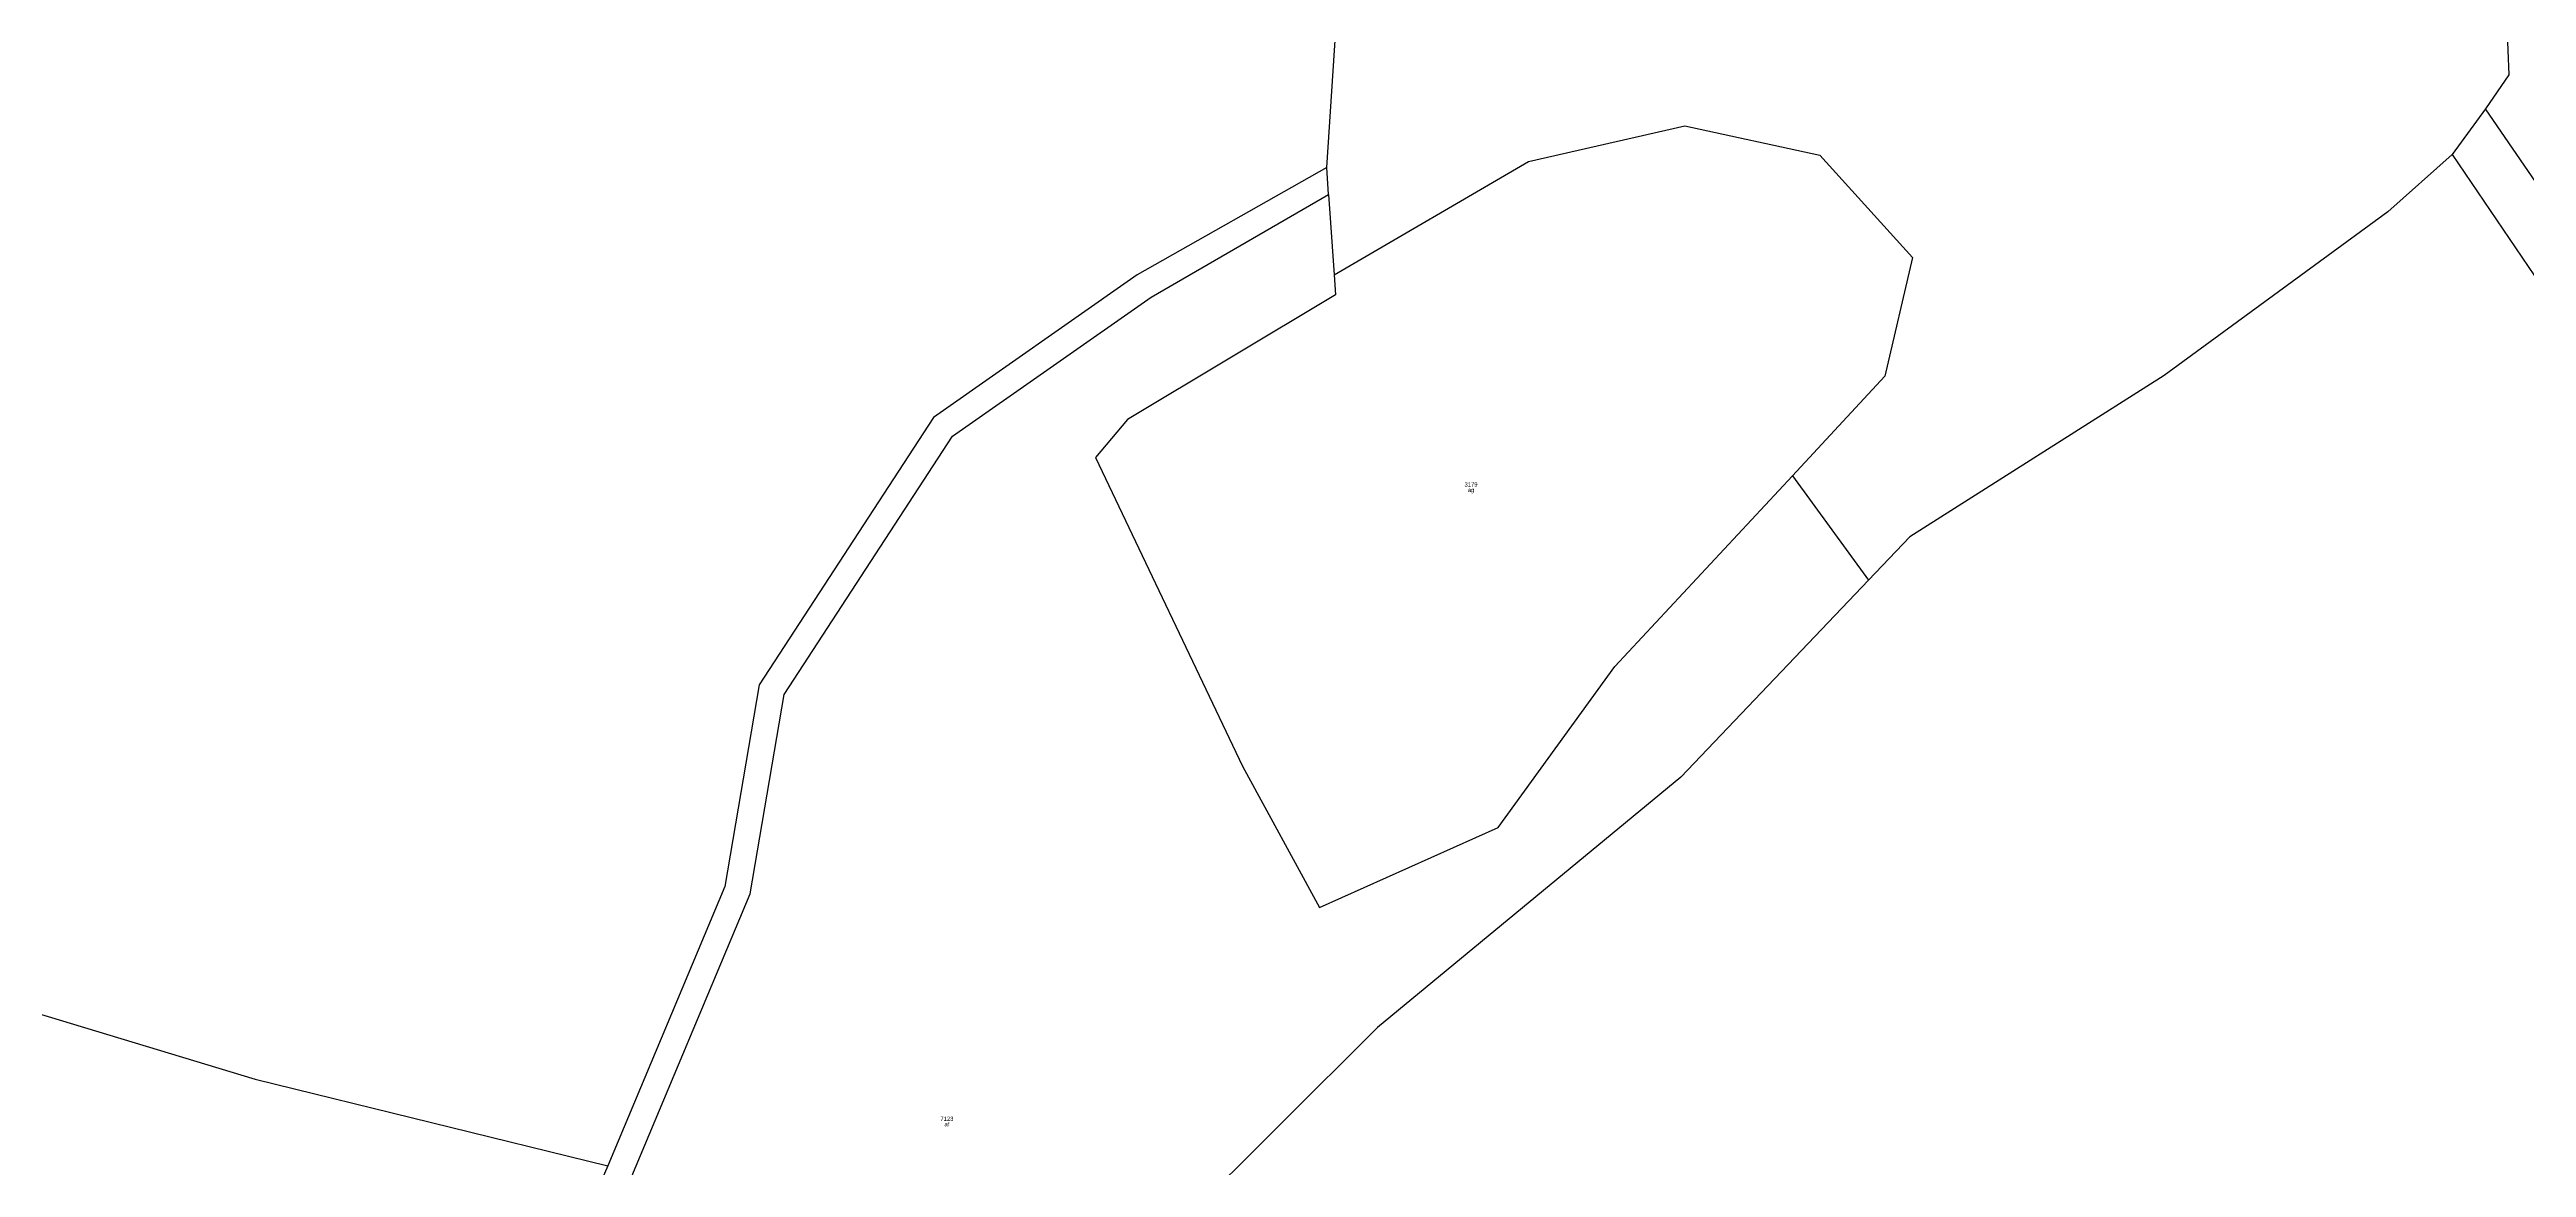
# Model space of a CAD drawing. Header units: metres. Extents: x 482721 to 483773, y 4630440 to 4631301.
# Drawn here: x 483203.6 to 483438, y 4630921.9 to 4631027.6 of the extents above; entities that cross this region are included whole.
import ezdxf
from ezdxf.enums import TextEntityAlignment as Align

# ---------------------------------------------------------------- set-up
doc = ezdxf.new("R2010")
doc.units = ezdxf.units.M

msp = doc.modelspace()

# ---------------------------------------------------------------- linework, layer by layer
at = {"layer": 'PG-LI'}
for p, q in [((483434.12, 4631022.0165), (483430.99, 4631017.7065)), ((483447.95, 4631001.8465), (483434.12, 4631022.0165)), ((483324.67, 4631013.907), (483324.5, 4631016.457)), ((483307.87, 4631004.2075), (483324.67, 4631013.907)), ((483324.67, 4631013.907), (483325.18, 4631006.317)), ((483377.3, 4630996.737), (483368.57, 4630987.297)), ((483368.57, 4630987.297), (483375.75, 4630977.427)), ((483379.65, 4630981.5265), (483375.75, 4630977.427)), ((483267.5395, 4630948.4575), (483256.459, 4630922.0275))]:
    msp.add_line(p, q, dxfattribs=at)
for points in [[(483382.0105, 4631078.197), (483405.9105, 4631074.2665), (483418.5005, 4631059.4265), (483435.2105, 4631053.2765), (483436.34, 4631025.2165), (483434.12, 4631022.0165)], [(483324.5, 4631016.457), (483325.56, 4631032.847), (483333.7005, 4631051.617), (483344.2205, 4631068.477)], [(483325.18, 4631006.317), (483343.58, 4631017.047), (483358.36, 4631020.397), (483371.15, 4631017.617), (483379.91, 4631007.937), (483377.3, 4630996.737)], [(483430.99, 4631017.7065), (483424.9, 4631012.2565), (483403.72, 4630996.7765), (483379.65, 4630981.5265)], [(483430.99, 4631017.7065), (483444.15, 4630998.2665), (483467.56, 4630979.896)], [(483324.5, 4631016.457), (483306.55, 4631006.3075), (483287.28, 4630992.8075), (483270.7795, 4630967.5175), (483267.5395, 4630948.4575)], [(483325.18, 4631006.317), (483325.31, 4631004.407), (483305.64, 4630992.6275), (483302.62, 4630989.0275), (483316.5295, 4630959.847), (483323.7895, 4630946.467), (483340.7095, 4630954.017), (483351.7595, 4630969.267), (483368.57, 4630987.297)], [(483213.9585, 4630823.178), (483214.8785, 4630844.538), (483220.9085, 4630853.998), (483232.8485, 4630868.0975), (483243.659, 4630883.3375), (483252.309, 4630902.7375), (483258.169, 4630919.6875), (483269.9295, 4630947.7675), (483273.1395, 4630966.5975), (483289.0895, 4630991.0375), (483307.87, 4631004.2075)], [(483375.75, 4630977.427), (483357.9995, 4630958.797), (483329.2795, 4630935.097), (483301.579, 4630907.477), (483266.719, 4630871.6575), (483213.9585, 4630823.178)], [(483082.929, 4630951.999), (483095.859, 4630944.019), (483117.129, 4630938.7985), (483129.449, 4630954.9385), (483139.6795, 4630956.8285), (483177.019, 4630944.168), (483223.099, 4630930.218), (483256.459, 4630922.0275)], [(483256.459, 4630922.0275), (483255.849, 4630920.5775), (483249.999, 4630903.6375), (483241.499, 4630884.5675), (483230.9085, 4630869.6375), (483218.9085, 4630855.468), (483218.2085, 4630854.368)]]:
    msp.add_lwpolyline(points, dxfattribs=at)

# ---------------------------------------------------------------- texts
at = {"layer": 'PG-AA'}
for s, p in [('ag', (483338.14, 4630986.16)), ('af', (483288.55, 4630926.16))]:
    msp.add_text(s, height=0.4, dxfattribs=at).set_placement(p, align=Align.TOP_CENTER)
at = {"layer": 'PG-AS'}
for s, p in [('3179', (483338.14, 4630986.16)), ('7123', (483288.55, 4630926.16))]:
    msp.add_text(s, height=0.4, dxfattribs=at).set_placement(p, align=Align.BOTTOM_CENTER)

doc.saveas('drawing.dxf')
